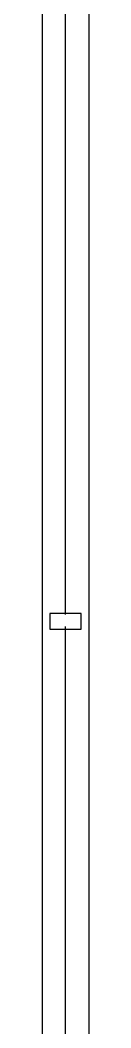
# Model space of a CAD drawing. Extents: x 11182 to 734459, y -1391328 to 152085.
# Drawn here: x 299665 to 299815, y -643465 to -640221 of the extents above; entities that cross this region are included whole.
import ezdxf

# ---------------------------------------------------------------- set-up
doc = ezdxf.new("R2010")
doc.units = 0
doc.header["$LTSCALE"] = 500
doc.header["$MEASUREMENT"] = 0
doc.layers.add('1_Wall_Exist', color=251, linetype='CONTINUOUS')

msp = doc.modelspace()

# ---------------------------------------------------------------- linework, layer by layer
at = {"layer": '1_Wall_Exist'}
for p, q in [((299664.8, -632860.3), (299664.9, -643598.2)), ((299814.9, -637864.3), (299814.9, -643598.2)), ((299739.9, -642134.3), (299739.8, -640200.9)), ((299790.8, -642131.1), (299689.2, -642131.1)), ((299689.2, -642131.1), (299689.2, -642181.1)), ((299790.8, -642181.1), (299790.8, -642131.1)), ((299689.2, -642181.1), (299790.8, -642181.1)), ((299739.9, -643548.5), (299739.9, -642173.3))]:
    msp.add_line(p, q, dxfattribs=at)

doc.saveas('drawing.dxf')
